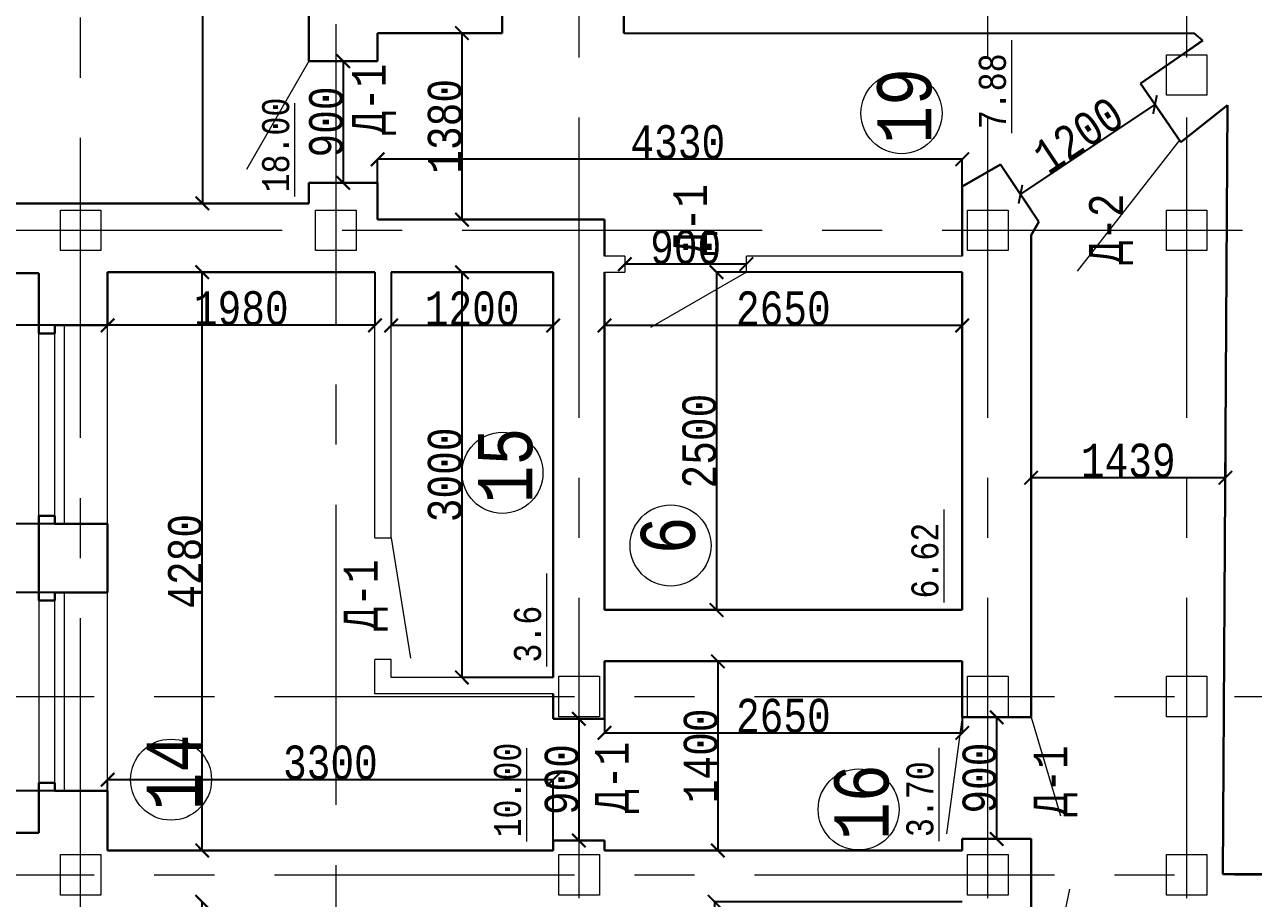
# Model space of a CAD drawing. Header units: millimetres. Extents: x -689206 to 4969298, y -1019800 to 703299.
# Drawn here: x -177358 to -168257, y -456011 to -449542 of the extents above; entities that cross this region are included whole.
import ezdxf

# ---------------------------------------------------------------- set-up
doc = ezdxf.new("R2010")
doc.units = ezdxf.units.MM
doc.linetypes.add('JIS_02_4.0', pattern=[5.5, 4, -1.5])
doc.linetypes.add('осеваяX2', pattern=[101.6, 63.5, -12.7, 12.7, -12.7])
for name, color, linetype, lineweight in [('несущие', 7, 'Continuous', 30), ('ОКНА', 250, 'Continuous', 20), ('ПЕРЕГОРОДКИ', 252, 'Continuous', 9), ('РАЗМЕРЫ', 7, 'Continuous', 9), ('сваи', 7, 'JIS_02_4.0', 30), ('стены', 7, 'Continuous', 20)]:
    doc.layers.add(name, color=color, linetype=linetype, lineweight=lineweight)
doc.layers.add('четотам', color=7, linetype='Continuous')
doc.styles.add('Аннотативный', font='isocteur.ttf', dxfattribs={"width": 0.7, "height": 250})
doc.dimstyles.new('Аннотативный', dxfattribs={"dimscale": 0, "dimtxt": 250, "dimasz": 100, "dimexe": 1.25, "dimexo": 0.625, "dimtad": 1, "dimdec": 0, "dimtxsty": 'Аннотативный', "dimblk": 'ARCHTICK', "dimcen": 2.5, "dimadec": 0, "dimazin": 0, "dimtfac": 1, "dimtdec": 0, "dimtmove": 0, "dimatfit": 3, "dimfxl": 1, "dimarcsym": 0})

# ---------------------------------------------------------------- blocks, each defined once
blk = doc.blocks.new('_ArchTick')
at = {"color": 0, "linetype": 'ByBlock', "const_width": 0.15}
blk.add_lwpolyline([(-0.5, -0.5), (0.5, 0.5)], dxfattribs=at)
blk = doc.blocks.new('*D3013')
at = {"layer": 'Defpoints', "color": 0, "lineweight": 30, "transparency": 16777216}
for p in [(-176042.7, -456035.5), (-176042.7, -456035.5), (-176042.7, -459435.5)]:
    blk.add_point(p, dxfattribs=at)
at = {"layer": 'стены', "color": 0, "lineweight": -2, "transparency": 16777216}
for p, q in [((-176043.3, -456035.5), (-176043.9, -456035.5)), ((-176042.7, -459435.5), (-176042.7, -456035.5)), ((-176043.3, -459435.5), (-176043.9, -459435.5))]:
    blk.add_line(p, q, dxfattribs=at)
at = {"layer": 'стены', "color": 0, "lineweight": -2, "transparency": 16777216, "xscale": 100, "yscale": 100, "zscale": 100}
for p, rotation in [((-176042.7, -456035.5), 90), ((-176042.7, -459435.5), 270)]:
    blk.add_blockref('_ArchTick', p, dxfattribs=dict(at, rotation=rotation))
at = {"layer": 'стены', "color": 0, "lineweight": 5, "transparency": 16777216, "insert": (-176168.3, -457735.5), "char_height": 250, "attachment_point": 5, "rotation": 90, "style": 'Аннотативный'}
blk.add_mtext('3400', dxfattribs=at)
blk = doc.blocks.new('*D3019')
at = {"layer": 'Defpoints', "color": 0, "lineweight": 30, "transparency": 16777216}
for p in [(-176743.4, -451768.5), (-178053.4, -453238.5), (-176743.4, -453238.5)]:
    blk.add_point(p, dxfattribs=at)
at = {"layer": 'стены', "color": 0, "lineweight": -2, "transparency": 16777216}
for p, q in [((-176744.1, -451768.5), (-178054.7, -451768.5)), ((-178053.4, -451768.5), (-178053.4, -453238.5)), ((-176744.1, -453238.5), (-178054.7, -453238.5))]:
    blk.add_line(p, q, dxfattribs=at)
at = {"layer": 'стены', "color": 0, "lineweight": -2, "transparency": 16777216, "xscale": 100, "yscale": 100, "zscale": 100}
for p, rotation in [((-178053.4, -451768.5), 90), ((-178053.4, -453238.5), 270)]:
    blk.add_blockref('_ArchTick', p, dxfattribs=dict(at, rotation=rotation))
at = {"layer": 'стены', "color": 0, "lineweight": 5, "transparency": 16777216, "insert": (-178179.1, -452503.5), "char_height": 250, "attachment_point": 5, "rotation": 90, "style": 'Аннотативный'}
blk.add_mtext('1470', dxfattribs=at)
blk = doc.blocks.new('*D3020')
at = {"layer": 'Defpoints', "color": 0, "lineweight": 30, "transparency": 16777216}
for p in [(-176743.4, -453745.2), (-178053.4, -455215.2), (-176743.4, -455215.2)]:
    blk.add_point(p, dxfattribs=at)
at = {"layer": 'стены', "color": 0, "lineweight": -2, "transparency": 16777216}
for p, q in [((-176744.1, -453745.2), (-178054.7, -453745.2)), ((-178053.4, -453745.2), (-178053.4, -455215.2)), ((-176744.1, -455215.2), (-178054.7, -455215.2))]:
    blk.add_line(p, q, dxfattribs=at)
at = {"layer": 'стены', "color": 0, "lineweight": -2, "transparency": 16777216, "xscale": 100, "yscale": 100, "zscale": 100}
for p, rotation in [((-178053.4, -453745.2), 90), ((-178053.4, -455215.2), 270)]:
    blk.add_blockref('_ArchTick', p, dxfattribs=dict(at, rotation=rotation))
at = {"layer": 'стены', "color": 0, "lineweight": 5, "transparency": 16777216, "insert": (-178179.1, -454480.2), "char_height": 250, "attachment_point": 5, "rotation": 90, "style": 'Аннотативный'}
blk.add_mtext('1470', dxfattribs=at)
blk = doc.blocks.new('*D3003')
at = {"layer": 'Defpoints', "color": 0, "lineweight": 30, "transparency": 16777216}
for p in [(-176743.4, -451375.5), (-176042.7, -451375.5), (-176743.4, -455655.5)]:
    blk.add_point(p, dxfattribs=at)
at = {"layer": 'РАЗМЕРЫ', "color": 0, "lineweight": -2, "transparency": 16777216}
for p, q in [((-176742.8, -451375.5), (-176041.4, -451375.5)), ((-176042.7, -455655.5), (-176042.7, -451375.5)), ((-176742.8, -455655.5), (-176041.4, -455655.5))]:
    blk.add_line(p, q, dxfattribs=at)
at = {"layer": 'РАЗМЕРЫ', "color": 0, "lineweight": -2, "transparency": 16777216, "xscale": 100, "yscale": 100, "zscale": 100}
for p, rotation in [((-176042.7, -451375.5), 90), ((-176042.7, -455655.5), 270)]:
    blk.add_blockref('_ArchTick', p, dxfattribs=dict(at, rotation=rotation))
at = {"layer": 'РАЗМЕРЫ', "color": 0, "lineweight": 5, "transparency": 16777216, "insert": (-176168.3, -453515.5), "char_height": 250, "attachment_point": 5, "rotation": 90, "style": 'Аннотативный'}
blk.add_mtext('4280', dxfattribs=at)
blk = doc.blocks.new('*D3079')
at = {"layer": 'Defpoints', "color": 0, "lineweight": 30, "transparency": 16777216}
for p in [(-173063.4, -451769.8), (-173063.4, -453875.5), (-170414, -453875.5)]:
    blk.add_point(p, dxfattribs=at)
at = {"layer": 'ОКНА', "color": 0, "lineweight": -2, "transparency": 16777216}
for p, q in [((-173063.4, -453874.9), (-173063.4, -451768.5)), ((-170414, -451769.8), (-173063.4, -451769.8)), ((-170414, -453874.9), (-170414, -451768.5))]:
    blk.add_line(p, q, dxfattribs=at)
at = {"layer": 'ОКНА', "color": 0, "lineweight": -2, "transparency": 16777216, "xscale": 100, "yscale": 100, "zscale": 100, "rotation": 180}
blk.add_blockref('_ArchTick', (-173063.4, -451769.8), dxfattribs=at)
at = {"layer": 'ОКНА', "color": 0, "lineweight": -2, "transparency": 16777216, "xscale": 100, "yscale": 100, "zscale": 100}
blk.add_blockref('_ArchTick', (-170414, -451769.8), dxfattribs=at)
at = {"layer": 'ОКНА', "color": 0, "lineweight": 5, "transparency": 16777216, "insert": (-171738.7, -451644.1), "char_height": 250, "attachment_point": 5, "style": 'Аннотативный'}
blk.add_mtext('2650', dxfattribs=at)
blk = doc.blocks.new('*D3080')
at = {"layer": 'Defpoints', "color": 0, "lineweight": 30, "transparency": 16777216}
for p in [(-170414, -451375.5), (-172233.7, -453875.5), (-170414, -453875.5)]:
    blk.add_point(p, dxfattribs=at)
at = {"layer": 'ОКНА', "color": 0, "lineweight": -2, "transparency": 16777216}
for p, q in [((-170414.6, -451375.5), (-172235, -451375.5)), ((-172233.7, -451375.5), (-172233.7, -453875.5)), ((-170414.6, -453875.5), (-172235, -453875.5))]:
    blk.add_line(p, q, dxfattribs=at)
at = {"layer": 'ОКНА', "color": 0, "lineweight": -2, "transparency": 16777216, "xscale": 100, "yscale": 100, "zscale": 100}
for p, rotation in [((-172233.7, -451375.5), 90), ((-172233.7, -453875.5), 270)]:
    blk.add_blockref('_ArchTick', p, dxfattribs=dict(at, rotation=rotation))
at = {"layer": 'ОКНА', "color": 0, "lineweight": 5, "transparency": 16777216, "insert": (-172359.4, -452625.5), "char_height": 250, "attachment_point": 5, "rotation": 90, "style": 'Аннотативный'}
blk.add_mtext('2500', dxfattribs=at)
blk = doc.blocks.new('*D3063')
at = {"layer": 'Defpoints', "color": 0, "lineweight": 30, "transparency": 16777216}
for p in [(-170414, -456035.5), (-172248.2, -457440.5), (-170414, -457440.5)]:
    blk.add_point(p, dxfattribs=at)
at = {"layer": 'ПЕРЕГОРОДКИ', "color": 0, "lineweight": -2, "transparency": 16777216}
for p, q in [((-170414.6, -456035.5), (-172249.5, -456035.5)), ((-172248.2, -456035.5), (-172248.2, -457440.5)), ((-170414.6, -457440.5), (-172249.5, -457440.5))]:
    blk.add_line(p, q, dxfattribs=at)
at = {"layer": 'ПЕРЕГОРОДКИ', "color": 0, "lineweight": -2, "transparency": 16777216, "xscale": 100, "yscale": 100, "zscale": 100}
for p, rotation in [((-172248.2, -456035.5), 90), ((-172248.2, -457440.5), 270)]:
    blk.add_blockref('_ArchTick', p, dxfattribs=dict(at, rotation=rotation))
at = {"layer": 'ПЕРЕГОРОДКИ', "color": 0, "lineweight": 5, "transparency": 16777216, "insert": (-172373.9, -456683.2), "char_height": 250, "attachment_point": 5, "rotation": 90, "style": 'Аннотативный'}
blk.add_mtext('1400', dxfattribs=at)
blk = doc.blocks.new('*D3064')
at = {"layer": 'Defpoints', "color": 0, "lineweight": 30, "transparency": 16777216}
for p in [(-173063.4, -454255.5), (-170414, -454255.5), (-170414, -454785.6)]:
    blk.add_point(p, dxfattribs=at)
at = {"layer": 'ПЕРЕГОРОДКИ', "color": 0, "lineweight": -2, "transparency": 16777216}
for p, q in [((-173063.4, -454256.1), (-173063.4, -454786.8)), ((-170414, -454256.1), (-170414, -454786.8)), ((-173063.4, -454785.6), (-170414, -454785.6))]:
    blk.add_line(p, q, dxfattribs=at)
at = {"layer": 'ПЕРЕГОРОДКИ', "color": 0, "lineweight": -2, "transparency": 16777216, "xscale": 100, "yscale": 100, "zscale": 100, "rotation": 180}
blk.add_blockref('_ArchTick', (-173063.4, -454785.6), dxfattribs=at)
at = {"layer": 'ПЕРЕГОРОДКИ', "color": 0, "lineweight": -2, "transparency": 16777216, "xscale": 100, "yscale": 100, "zscale": 100}
blk.add_blockref('_ArchTick', (-170414, -454785.6), dxfattribs=at)
at = {"layer": 'ПЕРЕГОРОДКИ', "color": 0, "lineweight": 5, "transparency": 16777216, "insert": (-171738.7, -454660), "char_height": 250, "attachment_point": 5, "style": 'Аннотативный'}
blk.add_mtext('2650', dxfattribs=at)
blk = doc.blocks.new('*D3065')
at = {"layer": 'Defpoints', "color": 0, "lineweight": 30, "transparency": 16777216}
for p in [(-170414, -454255.5), (-172223.7, -455655.5), (-170414, -455655.5)]:
    blk.add_point(p, dxfattribs=at)
at = {"layer": 'ПЕРЕГОРОДКИ', "color": 0, "lineweight": -2, "transparency": 16777216}
for p, q in [((-170414.6, -454255.5), (-172225, -454255.5)), ((-172223.7, -454255.5), (-172223.7, -455655.5)), ((-170414.6, -455655.5), (-172225, -455655.5))]:
    blk.add_line(p, q, dxfattribs=at)
at = {"layer": 'ПЕРЕГОРОДКИ', "color": 0, "lineweight": -2, "transparency": 16777216, "xscale": 100, "yscale": 100, "zscale": 100}
for p, rotation in [((-172223.7, -454255.5), 90), ((-172223.7, -455655.5), 270)]:
    blk.add_blockref('_ArchTick', p, dxfattribs=dict(at, rotation=rotation))
at = {"layer": 'ПЕРЕГОРОДКИ', "color": 0, "lineweight": 5, "transparency": 16777216, "insert": (-172349.4, -454955.5), "char_height": 250, "attachment_point": 5, "rotation": 90, "style": 'Аннотативный'}
blk.add_mtext('1400', dxfattribs=at)
blk = doc.blocks.new('*D3110')
at = {"layer": 'Defpoints', "color": 0, "linetype": 'ByBlock', "lineweight": 30, "transparency": 16777216}
for p in [(-170159, -454670.1), (-170159, -455570.1), (-170159, -455570.1)]:
    blk.add_point(p, dxfattribs=at)
at = {"layer": 'РАЗМЕРЫ', "color": 0, "linetype": 'ByBlock', "lineweight": -2, "transparency": 16777216}
for p, q in [((-170159.6, -454670.1), (-170160.2, -454670.1)), ((-170159, -454670.1), (-170159, -455570.1)), ((-170159.6, -455570.1), (-170160.2, -455570.1))]:
    blk.add_line(p, q, dxfattribs=at)
at = {"layer": 'РАЗМЕРЫ', "color": 0, "linetype": 'ByBlock', "lineweight": -2, "transparency": 16777216, "xscale": 100, "yscale": 100, "zscale": 100}
for p, rotation in [((-170159, -454670.1), 90), ((-170159, -455570.1), 270)]:
    blk.add_blockref('_ArchTick', p, dxfattribs=dict(at, rotation=rotation))
at = {"layer": 'РАЗМЕРЫ', "color": 0, "linetype": 'ByBlock', "lineweight": 5, "transparency": 16777216, "insert": (-170284.6, -455120.1), "char_height": 250, "attachment_point": 5, "rotation": 90, "style": 'Аннотативный'}
blk.add_mtext('900', dxfattribs=at)
blk = doc.blocks.new('*D3112')
at = {"layer": 'Defpoints', "color": 0, "linetype": 'ByBlock', "lineweight": 30, "transparency": 16777216}
for p in [(-173251.4, -454681.5), (-173253.4, -455581.5), (-173251.4, -455581.5)]:
    blk.add_point(p, dxfattribs=at)
at = {"layer": 'РАЗМЕРЫ', "color": 0, "linetype": 'ByBlock', "lineweight": -2, "transparency": 16777216}
for p, q in [((-173252, -454681.5), (-173254.7, -454681.5)), ((-173253.4, -454681.5), (-173253.4, -455581.5)), ((-173252, -455581.5), (-173254.7, -455581.5))]:
    blk.add_line(p, q, dxfattribs=at)
at = {"layer": 'РАЗМЕРЫ', "color": 0, "linetype": 'ByBlock', "lineweight": -2, "transparency": 16777216, "xscale": 100, "yscale": 100, "zscale": 100}
for p, rotation in [((-173253.4, -454681.5), 90), ((-173253.4, -455581.5), 270)]:
    blk.add_blockref('_ArchTick', p, dxfattribs=dict(at, rotation=rotation))
at = {"layer": 'РАЗМЕРЫ', "color": 0, "linetype": 'ByBlock', "lineweight": 5, "transparency": 16777216, "insert": (-173379.1, -455131.5), "char_height": 250, "attachment_point": 5, "rotation": 90, "style": 'Аннотативный'}
blk.add_mtext('900', dxfattribs=at)
blk = doc.blocks.new('*D3113')
at = {"layer": 'Defpoints', "color": 0, "linetype": 'ByBlock', "lineweight": 30, "transparency": 16777216}
for p in [(-172912.4, -451315.5), (-172912.4, -451315.5), (-172012.4, -451315.5)]:
    blk.add_point(p, dxfattribs=at)
at = {"layer": 'РАЗМЕРЫ', "color": 0, "linetype": 'ByBlock', "lineweight": -2, "transparency": 16777216}
for p, q in [((-172912.4, -451314.9), (-172912.4, -451314.3)), ((-172012.4, -451314.9), (-172012.4, -451314.3)), ((-172012.4, -451315.5), (-172912.4, -451315.5))]:
    blk.add_line(p, q, dxfattribs=at)
at = {"layer": 'РАЗМЕРЫ', "color": 0, "linetype": 'ByBlock', "lineweight": -2, "transparency": 16777216, "xscale": 100, "yscale": 100, "zscale": 100, "rotation": 180}
blk.add_blockref('_ArchTick', (-172912.4, -451315.5), dxfattribs=at)
at = {"layer": 'РАЗМЕРЫ', "color": 0, "linetype": 'ByBlock', "lineweight": -2, "transparency": 16777216, "xscale": 100, "yscale": 100, "zscale": 100}
blk.add_blockref('_ArchTick', (-172012.4, -451315.5), dxfattribs=at)
at = {"layer": 'РАЗМЕРЫ', "color": 0, "linetype": 'ByBlock', "lineweight": 5, "transparency": 16777216, "insert": (-172462.4, -451189.9), "char_height": 250, "attachment_point": 5, "style": 'Аннотативный'}
blk.add_mtext('900', dxfattribs=at)
blk = doc.blocks.new('*D3114')
at = {"layer": 'Defpoints', "color": 0, "linetype": 'ByBlock', "lineweight": 30, "transparency": 16777216}
for p in [(-174998.4, -449813.5), (-174998.4, -450713.5), (-174998.4, -450713.5)]:
    blk.add_point(p, dxfattribs=at)
at = {"layer": 'РАЗМЕРЫ', "color": 0, "linetype": 'ByBlock', "lineweight": -2, "transparency": 16777216}
for p, q in [((-174999.1, -449813.5), (-174999.7, -449813.5)), ((-174998.4, -449813.5), (-174998.4, -450713.5)), ((-174999.1, -450713.5), (-174999.7, -450713.5))]:
    blk.add_line(p, q, dxfattribs=at)
at = {"layer": 'РАЗМЕРЫ', "color": 0, "linetype": 'ByBlock', "lineweight": -2, "transparency": 16777216, "xscale": 100, "yscale": 100, "zscale": 100}
for p, rotation in [((-174998.4, -449813.5), 90), ((-174998.4, -450713.5), 270)]:
    blk.add_blockref('_ArchTick', p, dxfattribs=dict(at, rotation=rotation))
at = {"layer": 'РАЗМЕРЫ', "color": 0, "linetype": 'ByBlock', "lineweight": 5, "transparency": 16777216, "insert": (-175124.1, -450263.5), "char_height": 250, "attachment_point": 5, "rotation": 90, "style": 'Аннотативный'}
blk.add_mtext('900', dxfattribs=at)
blk = doc.blocks.new('*D3115')
at = {"layer": 'Defpoints', "color": 0, "linetype": 'ByBlock', "lineweight": 30, "transparency": 16777216}
for p in [(-174119, -449605.5), (-174119, -450985.5), (-174119, -450985.5)]:
    blk.add_point(p, dxfattribs=at)
at = {"layer": 'РАЗМЕРЫ', "color": 0, "linetype": 'ByBlock', "lineweight": -2, "transparency": 16777216}
for p, q in [((-174119.7, -449605.5), (-174120.3, -449605.5)), ((-174119, -449605.5), (-174119, -450985.5)), ((-174119.7, -450985.5), (-174120.3, -450985.5))]:
    blk.add_line(p, q, dxfattribs=at)
at = {"layer": 'РАЗМЕРЫ', "color": 0, "linetype": 'ByBlock', "lineweight": -2, "transparency": 16777216, "xscale": 100, "yscale": 100, "zscale": 100}
for p, rotation in [((-174119, -449605.5), 90), ((-174119, -450985.5), 270)]:
    blk.add_blockref('_ArchTick', p, dxfattribs=dict(at, rotation=rotation))
at = {"layer": 'РАЗМЕРЫ', "color": 0, "linetype": 'ByBlock', "lineweight": 5, "transparency": 16777216, "insert": (-174244.7, -450295.5), "char_height": 250, "attachment_point": 5, "rotation": 90, "style": 'Аннотативный'}
blk.add_mtext('1380', dxfattribs=at)
blk = doc.blocks.new('*D3116')
at = {"layer": 'Defpoints', "color": 0, "linetype": 'ByBlock', "lineweight": 30, "transparency": 16777216}
for p in [(-174743.4, -450539.5), (-174743.4, -450890.1), (-170414, -450890.1)]:
    blk.add_point(p, dxfattribs=at)
at = {"layer": 'РАЗМЕРЫ', "color": 0, "linetype": 'ByBlock', "lineweight": -2, "transparency": 16777216}
for p, q in [((-174743.4, -450889.5), (-174743.4, -450538.3)), ((-170414, -450539.5), (-174743.4, -450539.5)), ((-170414, -450889.5), (-170414, -450538.3))]:
    blk.add_line(p, q, dxfattribs=at)
at = {"layer": 'РАЗМЕРЫ', "color": 0, "linetype": 'ByBlock', "lineweight": -2, "transparency": 16777216, "xscale": 100, "yscale": 100, "zscale": 100, "rotation": 180}
blk.add_blockref('_ArchTick', (-174743.4, -450539.5), dxfattribs=at)
at = {"layer": 'РАЗМЕРЫ', "color": 0, "linetype": 'ByBlock', "lineweight": -2, "transparency": 16777216, "xscale": 100, "yscale": 100, "zscale": 100}
blk.add_blockref('_ArchTick', (-170414, -450539.5), dxfattribs=at)
at = {"layer": 'РАЗМЕРЫ', "color": 0, "linetype": 'ByBlock', "lineweight": 5, "transparency": 16777216, "insert": (-172520.3, -450413.9), "char_height": 250, "attachment_point": 5, "style": 'Аннотативный'}
blk.add_mtext('4330', dxfattribs=at)
blk = doc.blocks.new('*D3119')
at = {"layer": 'Defpoints', "color": 0, "linetype": 'ByBlock', "lineweight": 30, "transparency": 16777216}
for p in [(-168986.3, -450134.5), (-169982.3, -450798), (-169982.3, -450798)]:
    blk.add_point(p, dxfattribs=at)
at = {"layer": 'РАЗМЕРЫ', "color": 0, "linetype": 'ByBlock', "lineweight": -2, "transparency": 16777216}
for p, q in [((-168986.3, -450134.5), (-169982.3, -450798)), ((-168985.9, -450135.1), (-168985.6, -450135.6)), ((-169981.9, -450798.5), (-169981.6, -450799))]:
    blk.add_line(p, q, dxfattribs=at)
at = {"layer": 'РАЗМЕРЫ', "color": 0, "linetype": 'ByBlock', "lineweight": -2, "transparency": 16777216, "xscale": 100, "yscale": 100, "zscale": 100}
for p, rotation in [((-168986.3, -450134.5), 33.66784922840673), ((-169982.3, -450798), 213.6678492284067)]:
    blk.add_blockref('_ArchTick', p, dxfattribs=dict(at, rotation=rotation))
at = {"layer": 'РАЗМЕРЫ', "color": 0, "linetype": 'ByBlock', "lineweight": 9, "transparency": 16777216, "insert": (-169553.9, -450361.7), "char_height": 250, "attachment_point": 5, "rotation": 33.66785, "style": 'Аннотативный'}
blk.add_mtext('1200', dxfattribs=at)
blk = doc.blocks.new('*D3132')
at = {"layer": 'Defpoints', "color": 0, "linetype": 'ByBlock', "lineweight": 30, "transparency": 16777216}
for p in [(-175253.4, -446365.5), (-176041.4, -450865.5), (-175253.4, -450865.5)]:
    blk.add_point(p, dxfattribs=at)
at = {"layer": 'РАЗМЕРЫ', "color": 0, "linetype": 'ByBlock', "lineweight": -2, "transparency": 16777216}
for p, q in [((-175254.1, -446365.5), (-176042.7, -446365.5)), ((-176041.4, -446365.5), (-176041.4, -450865.5)), ((-175254.1, -450865.5), (-176042.7, -450865.5))]:
    blk.add_line(p, q, dxfattribs=at)
at = {"layer": 'РАЗМЕРЫ', "color": 0, "linetype": 'ByBlock', "lineweight": -2, "transparency": 16777216, "xscale": 100, "yscale": 100, "zscale": 100}
for p, rotation in [((-176041.4, -446365.5), 90), ((-176041.4, -450865.5), 270)]:
    blk.add_blockref('_ArchTick', p, dxfattribs=dict(at, rotation=rotation))
at = {"layer": 'РАЗМЕРЫ', "color": 0, "linetype": 'ByBlock', "lineweight": 5, "transparency": 16777216, "insert": (-176167.1, -448615.5), "char_height": 250, "attachment_point": 5, "rotation": 90, "style": 'Аннотативный'}
blk.add_mtext('4500', dxfattribs=at)
blk = doc.blocks.new('*D3166')
at = {"layer": 'Defpoints', "color": 0, "linetype": 'ByBlock', "lineweight": 30, "transparency": 16777216}
for p in [(-173443.4, -455131.5), (-176743.4, -455655.5), (-173443.4, -455655.5)]:
    blk.add_point(p, dxfattribs=at)
at = {"layer": 'РАЗМЕРЫ', "color": 0, "linetype": 'ByBlock', "lineweight": -2, "transparency": 16777216}
for p, q in [((-176743.4, -455654.9), (-176743.4, -455130.3)), ((-176743.4, -455131.5), (-173443.4, -455131.5)), ((-173443.4, -455654.9), (-173443.4, -455130.3))]:
    blk.add_line(p, q, dxfattribs=at)
at = {"layer": 'РАЗМЕРЫ', "color": 0, "linetype": 'ByBlock', "lineweight": -2, "transparency": 16777216, "xscale": 100, "yscale": 100, "zscale": 100, "rotation": 180}
blk.add_blockref('_ArchTick', (-176743.4, -455131.5), dxfattribs=at)
at = {"layer": 'РАЗМЕРЫ', "color": 0, "linetype": 'ByBlock', "lineweight": -2, "transparency": 16777216, "xscale": 100, "yscale": 100, "zscale": 100}
blk.add_blockref('_ArchTick', (-173443.4, -455131.5), dxfattribs=at)
at = {"layer": 'РАЗМЕРЫ', "color": 0, "linetype": 'ByBlock', "lineweight": 5, "transparency": 16777216, "insert": (-175093.4, -455005.9), "char_height": 250, "attachment_point": 5, "style": 'Аннотативный'}
blk.add_mtext('3300', dxfattribs=at)
blk = doc.blocks.new('*D3133')
at = {"layer": 'Defpoints', "color": 0, "linetype": 'ByBlock', "lineweight": 30, "transparency": 16777216}
for p in [(-176743.4, -451375.5), (-174763.4, -451375.5), (-176743.4, -451768.5)]:
    blk.add_point(p, dxfattribs=at)
at = {"layer": 'РАЗМЕРЫ', "color": 0, "linetype": 'ByBlock', "lineweight": -2, "transparency": 16777216}
for p, q in [((-176743.4, -451376.1), (-176743.4, -451769.8)), ((-174763.4, -451376.1), (-174763.4, -451769.8)), ((-174763.4, -451768.5), (-176743.4, -451768.5))]:
    blk.add_line(p, q, dxfattribs=at)
at = {"layer": 'РАЗМЕРЫ', "color": 0, "linetype": 'ByBlock', "lineweight": -2, "transparency": 16777216, "xscale": 100, "yscale": 100, "zscale": 100, "rotation": 180}
blk.add_blockref('_ArchTick', (-176743.4, -451768.5), dxfattribs=at)
at = {"layer": 'РАЗМЕРЫ', "color": 0, "linetype": 'ByBlock', "lineweight": -2, "transparency": 16777216, "xscale": 100, "yscale": 100, "zscale": 100}
blk.add_blockref('_ArchTick', (-174763.4, -451768.5), dxfattribs=at)
at = {"layer": 'РАЗМЕРЫ', "color": 0, "linetype": 'ByBlock', "lineweight": 5, "transparency": 16777216, "insert": (-175753.4, -451642.9), "char_height": 250, "attachment_point": 5, "style": 'Аннотативный'}
blk.add_mtext('1980', dxfattribs=at)
blk = doc.blocks.new('*D3134')
at = {"layer": 'Defpoints', "color": 0, "linetype": 'ByBlock', "lineweight": 30, "transparency": 16777216}
for p in [(-174643.4, -451375.5), (-173443.4, -451375.5), (-174643.4, -451769.8)]:
    blk.add_point(p, dxfattribs=at)
at = {"layer": 'РАЗМЕРЫ', "color": 0, "linetype": 'ByBlock', "lineweight": -2, "transparency": 16777216}
for p, q in [((-174643.4, -451376.1), (-174643.4, -451771)), ((-173443.4, -451376.1), (-173443.4, -451771)), ((-173443.4, -451769.8), (-174643.4, -451769.8))]:
    blk.add_line(p, q, dxfattribs=at)
at = {"layer": 'РАЗМЕРЫ', "color": 0, "linetype": 'ByBlock', "lineweight": -2, "transparency": 16777216, "xscale": 100, "yscale": 100, "zscale": 100, "rotation": 180}
blk.add_blockref('_ArchTick', (-174643.4, -451769.8), dxfattribs=at)
at = {"layer": 'РАЗМЕРЫ', "color": 0, "linetype": 'ByBlock', "lineweight": -2, "transparency": 16777216, "xscale": 100, "yscale": 100, "zscale": 100}
blk.add_blockref('_ArchTick', (-173443.4, -451769.8), dxfattribs=at)
at = {"layer": 'РАЗМЕРЫ', "color": 0, "linetype": 'ByBlock', "lineweight": 5, "transparency": 16777216, "insert": (-174043.4, -451644.1), "char_height": 250, "attachment_point": 5, "style": 'Аннотативный'}
blk.add_mtext('1200', dxfattribs=at)
blk = doc.blocks.new('*D3135')
at = {"layer": 'Defpoints', "color": 0, "linetype": 'ByBlock', "lineweight": 30, "transparency": 16777216}
for p in [(-173443.4, -451375.5), (-174119, -454375.5), (-173443.4, -454375.5)]:
    blk.add_point(p, dxfattribs=at)
at = {"layer": 'РАЗМЕРЫ', "color": 0, "linetype": 'ByBlock', "lineweight": -2, "transparency": 16777216}
for p, q in [((-173444.1, -451375.5), (-174120.3, -451375.5)), ((-174119, -451375.5), (-174119, -454375.5)), ((-173444.1, -454375.5), (-174120.3, -454375.5))]:
    blk.add_line(p, q, dxfattribs=at)
at = {"layer": 'РАЗМЕРЫ', "color": 0, "linetype": 'ByBlock', "lineweight": -2, "transparency": 16777216, "xscale": 100, "yscale": 100, "zscale": 100}
for p, rotation in [((-174119, -451375.5), 90), ((-174119, -454375.5), 270)]:
    blk.add_blockref('_ArchTick', p, dxfattribs=dict(at, rotation=rotation))
at = {"layer": 'РАЗМЕРЫ', "color": 0, "linetype": 'ByBlock', "lineweight": 5, "transparency": 16777216, "insert": (-174244.7, -452875.5), "char_height": 250, "attachment_point": 5, "rotation": 90, "style": 'Аннотативный'}
blk.add_mtext('3000', dxfattribs=at)
blk = doc.blocks.new('*D3205')
at = {"layer": 'Defpoints', "color": 0, "linetype": 'ByBlock', "lineweight": 30, "ltscale": 35, "transparency": 16777216}
for p in [(-169904, -452719.9), (-168465, -452719.9), (-169904, -452896.9)]:
    blk.add_point(p, dxfattribs=at)
at = {"layer": 'РАЗМЕРЫ', "color": 0, "linetype": 'ByBlock', "lineweight": -2, "ltscale": 35, "transparency": 16777216}
for p, q in [((-169904, -452720.6), (-169904, -452898.1)), ((-168465, -452720.6), (-168465, -452898.1)), ((-168465, -452896.9), (-169904, -452896.9))]:
    blk.add_line(p, q, dxfattribs=at)
at = {"layer": 'РАЗМЕРЫ', "color": 0, "linetype": 'ByBlock', "lineweight": -2, "ltscale": 35, "transparency": 16777216, "xscale": 100, "yscale": 100, "zscale": 100, "rotation": 180}
blk.add_blockref('_ArchTick', (-169904, -452896.9), dxfattribs=at)
at = {"layer": 'РАЗМЕРЫ', "color": 0, "linetype": 'ByBlock', "lineweight": -2, "ltscale": 35, "transparency": 16777216, "xscale": 100, "yscale": 100, "zscale": 100}
blk.add_blockref('_ArchTick', (-168465, -452896.9), dxfattribs=at)
at = {"layer": 'РАЗМЕРЫ', "color": 0, "linetype": 'ByBlock', "lineweight": 5, "ltscale": 35, "transparency": 16777216, "insert": (-169184.5, -452771.3), "char_height": 250, "attachment_point": 5, "style": 'Аннотативный'}
blk.add_mtext('1439', dxfattribs=at)

msp = doc.modelspace()

# ---------------------------------------------------------------- linework, layer by layer
at = {"layer": 'несущие', "color": 0}
for p, q in [((-169093.3, -449979.4), (-169093.7, -449978.9)), ((-168879.2, -450289.7), (-169093.3, -449979.4)), ((-169904, -450915.5), (-170129.5, -450576.9)), ((-170414, -451155.5), (-170414, -450741.2)), ((-169904, -454670.1), (-169904, -451100.5)), ((-170414, -451255.5), (-170414, -451155.5)), ((-170414, -451456.1), (-170414, -451375.5)), ((-170414, -453875.5), (-170414, -451456.1)), ((-171063.4, -453875.5), (-170414, -453875.5)), ((-171063.4, -454255.5), (-170414, -454255.5)), ((-170414, -454670.1), (-170414, -454255.5)), ((-170414, -454670.1), (-169904, -454670.1)), ((-170414, -455655.5), (-170414, -455570.1)), ((-170414, -455570.1), (-169904, -455570.1)), ((-169904, -456105.7), (-169904, -455570.1))]:
    msp.add_line(p, q, dxfattribs=at)
at = {"layer": 'ОКНА', "color": 0}
msp.add_line((-173443.4, -455581.5), (-173063.4, -455581.5), dxfattribs=at)
at = {"layer": 'ПЕРЕГОРОДКИ', "color": 18, "linetype": 'ByBlock', "lineweight": 9, "true_color": 0x000000}
msp.add_line((-168805, -450397.2), (-169563.7, -451366.8), dxfattribs=at)
at = {"layer": 'РАЗМЕРЫ', "linetype": 'осеваяX2', "lineweight": 5, "ltscale": 35}
for p, q in [((-175053.4, -424648.3), (-175053.4, -491718.3)), ((-132779.1, -451065.5), (-182620.4, -451065.5)), ((-182620.4, -455835.5), (-132779.1, -455835.5))]:
    msp.add_line(p, q, dxfattribs=at)
at = {"layer": 'РАЗМЕРЫ'}
for p, q in [((-170047.8, -450346), (-170047.8, -449656.7)), ((-175356, -450813.9), (-175356, -450124.6)), ((-170547.4, -453820.2), (-170547.4, -453131)), ((-173490.5, -454294.1), (-173490.5, -453604.8)), ((-173639.1, -455588.5), (-173639.1, -454899.2)), ((-170584.9, -455585.6), (-170584.9, -454896.4))]:
    msp.add_line(p, q, dxfattribs=at)
at = {"layer": 'РАЗМЕРЫ', "linetype": 'ByBlock', "lineweight": 30, "ltscale": 35}
for p, q in [((-169093.3, -449979.4), (-168793.8, -450411.7)), ((-168448.5, -450140), (-168794.6, -450412.3)), ((-170129.5, -450576.9), (-170414, -450741.2)), ((-170129.5, -450576.9), (-169846.8, -451001.4)), ((-169846.8, -451001.4), (-169904, -451100.5))]:
    msp.add_line(p, q, dxfattribs=at)
at = {"layer": 'РАЗМЕРЫ', "linetype": 'ByBlock', "lineweight": 30}
for p, q in [((-168485, -455831), (-168448.5, -450140)), ((-168105, -455831), (-168485, -455831))]:
    msp.add_line(p, q, dxfattribs=at)
at = {"layer": 'РАЗМЕРЫ', "linetype": 'ByBlock', "lineweight": 5, "ltscale": 35}
msp.add_line((-168448.5, -450299.8), (-168448.5, -450140), dxfattribs=at)
at = {"layer": 'РАЗМЕРЫ', "linetype": 'ByBlock', "lineweight": 20}
for p, q in [((-174763.4, -451375.5), (-174943.4, -451375.5)), ((-173443.4, -451375.5), (-174643.4, -451375.5)), ((-173443.4, -451375.5), (-173443.4, -453875.5)), ((-173443.4, -451375.5), (-173443.4, -454375.5)), ((-170414, -454670.1), (-170530.9, -455531.3))]:
    msp.add_line(p, q, dxfattribs=at)
at = {"layer": 'РАЗМЕРЫ', "linetype": 'ByBlock', "lineweight": 13}
for p, q in [((-174763.4, -453340.9), (-174763.4, -451375.5)), ((-174643.4, -453340.9), (-174643.4, -451375.5)), ((-174763.4, -453340.9), (-174643.4, -453340.9)), ((-174763.4, -454495.5), (-174763.4, -454240.9)), ((-174643.4, -454240.9), (-174763.4, -454240.9)), ((-174643.4, -454375.5), (-174643.4, -454240.9)), ((-173443.4, -454375.5), (-174643.4, -454375.5)), ((-173443.4, -454495.5), (-174763.4, -454495.5))]:
    msp.add_line(p, q, dxfattribs=at)
at = {"layer": 'РАЗМЕРЫ', "linetype": 'ByBlock', "lineweight": 9}
msp.add_line((-174643.4, -453340.9), (-174500.3, -454233.4), dxfattribs=at)
at = {"layer": 'сваи', "linetype": 'ByBlock', "lineweight": 9, "ltscale": 35}
for p, q in [((-169904, -454670.1), (-169686.8, -455398.3)), ((-169904, -457304.5), (-169618.2, -455942.4))]:
    msp.add_line(p, q, dxfattribs=at)
at = {"layer": 'стены', "linetype": 'осеваяX2', "lineweight": 5, "ltscale": 35}
for p, q in [((-176943.4, -491718.3), (-176943.4, -424515.6)), ((-173251.4, -491568.3), (-173251.4, -424515.6)), ((-170224, -491568.3), (-170224, -424515.6)), ((-168751.4, -491568.3), (-168751.4, -424515.6)), ((-182620.4, -454515.6), (-132779.1, -454515.6))]:
    msp.add_line(p, q, dxfattribs=at)
at = {"layer": 'стены', "lineweight": 30}
for p, q in [((-175253.4, -449813.5), (-175253.4, -446365.5)), ((-175253.4, -446365.5), (-175253.4, -449813.5)), ((-173820.4, -449605.5), (-173820.4, -449365.5)), ((-172920.4, -449365.5), (-172920.4, -449605.5)), ((-174743.4, -449813.5), (-174743.4, -449605.5)), ((-174743.4, -449605.5), (-173820.4, -449605.5)), ((-169093.7, -449978.9), (-168632.6, -449660.7)), ((-168751.4, -449741.3), (-168634.6, -449660.7)), ((-175253.4, -449813.5), (-174743.4, -449813.5)), ((-168880, -450288.4), (-168879, -450289.5)), ((-175253.4, -450865.5), (-175253.4, -450713.5)), ((-175253.4, -450713.5), (-174743.4, -450713.5)), ((-174743.4, -450713.5), (-174743.4, -450873.5)), ((-174743.4, -450985.5), (-174743.4, -450713.5)), ((-179253.4, -450865.5), (-175253.4, -450865.5)), ((-173063.4, -450985.5), (-174743.4, -450985.5)), ((-173063.4, -451255.5), (-173063.4, -450985.5)), ((-179761.4, -451383.5), (-177253.4, -451383.5)), ((-177253.4, -451828.5), (-177253.4, -451383.5)), ((-174763.4, -451375.5), (-176743.4, -451375.5)), ((-176743.4, -451375.5), (-176743.4, -451768.5)), ((-173443.4, -451375.5), (-174643.4, -451375.5)), ((-173443.4, -454375.5), (-173443.4, -451375.5)), ((-173063.4, -451375.5), (-173063.4, -453875.5)), ((-177133.4, -451828.5), (-177133.4, -451768.5)), ((-177133.4, -451768.5), (-176743.4, -451768.5)), ((-177133.4, -451828.5), (-177253.4, -451828.5)), ((-177133.4, -453178.5), (-177253.4, -453178.5)), ((-177253.4, -453178.5), (-177253.4, -453805.2)), ((-177133.4, -453238.5), (-177133.4, -453178.5)), ((-177133.4, -453238.5), (-176743.4, -453238.5)), ((-176743.4, -453238.5), (-176743.4, -453745.2)), ((-177133.4, -453805.2), (-177133.4, -453745.2)), ((-177133.4, -453745.2), (-176743.4, -453745.2)), ((-177133.4, -453805.2), (-177253.4, -453805.2)), ((-173063.4, -453875.5), (-171443.4, -453875.5)), ((-171443.4, -453875.5), (-171063.4, -453875.5)), ((-173063.4, -454255.5), (-171063.4, -454255.5)), ((-173063.4, -454681.5), (-173063.4, -454255.5)), ((-173063.4, -454255.5), (-171063.4, -454255.5)), ((-173443.4, -454681.5), (-173443.4, -454495.5)), ((-173063.4, -454681.5), (-173443.4, -454681.5)), ((-177133.4, -455155.2), (-177253.4, -455155.2)), ((-177253.4, -455155.2), (-177253.4, -455525.5)), ((-177133.4, -455215.2), (-177133.4, -455155.2)), ((-177133.4, -455215.2), (-176743.4, -455215.2)), ((-176743.4, -455215.2), (-176743.4, -455655.5)), ((-177253.4, -455525.5), (-178253.4, -455525.5)), ((-173443.4, -455655.5), (-173443.4, -455581.5)), ((-173443.4, -455581.5), (-173063.4, -455581.5)), ((-173063.4, -455655.5), (-173063.4, -455581.5)), ((-173443.4, -455655.5), (-176743.4, -455655.5)), ((-173063.4, -455655.5), (-170414, -455655.5))]:
    msp.add_line(p, q, dxfattribs=at)
at = {"layer": 'стены'}
for p, q in [((-174743.4, -449605.5), (-174743.4, -449813.5)), ((-175253.4, -450865.5), (-175253.4, -450713.5)), ((-172912.4, -451255.5), (-173063.4, -451255.5)), ((-172912.4, -451255.5), (-172912.4, -451375.5)), ((-170414, -451255.5), (-172012.4, -451255.5)), ((-172012.4, -451375.5), (-172012.4, -451255.5)), ((-173063.4, -451375.5), (-172912.4, -451375.5)), ((-172012.4, -451375.5), (-170414, -451375.5)), ((-171063.4, -453875.5), (-173063.4, -453875.5)), ((-171063.4, -453875.5), (-173063.4, -453875.5)), ((-173063.4, -454381.5), (-173063.4, -454255.5)), ((-171489.1, -454255.5), (-173063.4, -454255.5)), ((-171443.4, -454255.5), (-171489.1, -454255.5)), ((-173063.4, -455655.5), (-173063.4, -455581.5))]:
    msp.add_line(p, q, dxfattribs=at)
at = {"layer": 'стены', "lineweight": 25}
for p, q in [((-172920.4, -449605.5), (-170243.4, -449605.5)), ((-170243.4, -449605.5), (-168697.3, -449605.5)), ((-168632.6, -449660.7), (-168697.3, -449605.5))]:
    msp.add_line(p, q, dxfattribs=at)
at = {"layer": 'стены', "lineweight": 9}
for p, q in [((-175253.4, -449813.5), (-175715.7, -450614.1)), ((-172012.4, -451375.5), (-172721.5, -451784.9))]:
    msp.add_line(p, q, dxfattribs=at)
at = {"layer": 'стены', "color": 7, "lineweight": 30, "true_color": 0xffffff}
msp.add_line((-176743.4, -451768.5), (-176743.4, -451375.5), dxfattribs=at)
at = {"layer": 'стены', "color": 152, "lineweight": 30, "true_color": 0x2776bb}
for p, q in [((-177103.4, -451768.5), (-176743.4, -451768.5)), ((-176743.4, -453238.5), (-177103.4, -453238.5)), ((-177103.4, -453745.2), (-176743.4, -453745.2)), ((-176743.4, -455215.2), (-177103.4, -455215.2))]:
    msp.add_line(p, q, dxfattribs=at)
at = {"layer": 'стены', "lineweight": 13}
for p, q in [((-177063.4, -453238.5), (-177063.4, -451768.5)), ((-176743.4, -453238.5), (-176743.4, -451768.5)), ((-177253.4, -453178.5), (-177253.4, -451828.5)), ((-177133.4, -453178.5), (-177133.4, -451828.5)), ((-177063.4, -455215.2), (-177063.4, -453745.2)), ((-176743.4, -455215.2), (-176743.4, -453745.2)), ((-177253.4, -453805.2), (-177253.4, -455155.2)), ((-177133.4, -455155.2), (-177133.4, -453805.2))]:
    msp.add_line(p, q, dxfattribs=at)
at = {"layer": 'стены'}
msp.add_lwpolyline([(-168901.4, -450065.8), (-168901.4, -449765.8), (-168601.4, -449765.8), (-168601.4, -450065.8)], close=True, dxfattribs=at)
at = {"layer": 'стены', "lineweight": 20}
for points in [[(-177093.4, -451215.5), (-177093.4, -450915.5), (-176793.4, -450915.5), (-176793.4, -451215.5)], [(-175203.4, -451215.5), (-175203.4, -450915.5), (-174903.4, -450915.5), (-174903.4, -451215.5)], [(-170374.5, -451215.5), (-170374.5, -450915.5), (-170074.5, -450915.5), (-170074.5, -451215.5)], [(-168901.4, -451215.5), (-168901.4, -450915.5), (-168601.4, -450915.5), (-168601.4, -451215.5)], [(-173401.4, -454665.6), (-173401.4, -454365.6), (-173101.4, -454365.6), (-173101.4, -454665.6)], [(-170374, -454665.6), (-170374, -454365.6), (-170074, -454365.6), (-170074, -454665.6)], [(-168901.4, -454665.6), (-168901.4, -454365.6), (-168601.4, -454365.6), (-168601.4, -454665.6)], [(-177093.4, -455985.5), (-177093.4, -455685.5), (-176793.4, -455685.5), (-176793.4, -455985.5)], [(-173401.4, -455985.5), (-173401.4, -455685.5), (-173101.4, -455685.5), (-173101.4, -455985.5)], [(-170374, -455985.5), (-170374, -455685.5), (-170074, -455685.5), (-170074, -455985.5)], [(-168901.4, -455985.5), (-168901.4, -455685.5), (-168601.4, -455685.5), (-168601.4, -455985.5)]]:
    msp.add_lwpolyline(points, close=True, dxfattribs=at)
at = {"layer": 'четотам', "lineweight": 13}
for centre in [(-170863.7, -450198.3), (-173819.3, -452860.4), (-172573.7, -453398.3), (-176273.7, -455131.5), (-171181.2, -455351.9)]:
    msp.add_circle(centre, 300, dxfattribs=at)

# ---------------------------------------------------------------- texts
at = {"layer": 'РАЗМЕРЫ', "lineweight": 20, "ltscale": 150, "char_height": 250, "width": 922.913, "attachment_point": 1, "rotation": 90, "style": 'Аннотативный'}
for s, insert in [('Д-1', (-174934.3, -450358.3)), ('Д-1', (-172554.3, -451248.3)), ('Д-2', (-169474.3, -451318.3)), ('Д-1', (-174994.3, -454028.3)), ('Д-1', (-173134.3, -455378.3)), ('Д-1', (-169886.1, -455403))]:
    msp.add_mtext(s, dxfattribs=dict(at, insert=insert))
at = {"layer": 'РАЗМЕРЫ', "char_height": 200, "width": 656.117, "attachment_point": 1, "rotation": 90, "style": 'Аннотативный'}
for s, insert in [('7.88', (-170290.6, -450316.7)), ('18.00', (-175598.8, -450784.6)), ('6.62', (-170790.2, -453791)), ('3.6', (-173733.4, -454264.8)), ('10.00', (-173881.9, -455559.2)), ('3.70', (-170827.7, -455556.3))]:
    msp.add_mtext(s, dxfattribs=dict(at, insert=insert))
at = {"layer": 'РАЗМЕРЫ', "lineweight": 13, "ltscale": 150, "char_height": 401.1, "width": 1460, "attachment_point": 1, "rotation": 90, "style": 'Аннотативный'}
for s, insert in [('19', (-171043.6, -450426.3)), ('15', (-173999.2, -453088.4)), ('6', (-172794.1, -453464.3)), ('14', (-176453.6, -455359.5)), ('16', (-171361.1, -455580))]:
    msp.add_mtext(s, dxfattribs=dict(at, insert=insert))

# ---------------------------------------------------------------- dimensions: what is measured, and where the dimension line sits
at = {"layer": 'ОКНА', "color": 0, "lineweight": 5}
dim = msp.add_linear_dim(base=(-172233.7, -453875.5), p1=(-170414, -451375.5), p2=(-170414, -453875.5), angle=270, dimstyle='Аннотативный', dxfattribs=at)
dim.commit()
dim.dimension.update_dxf_attribs({"geometry": '*D3080', "text_midpoint": (-172233.7, -452625.5), "dimtype": 161})
dim = msp.add_aligned_dim(p1=(-170414, -453875.5), p2=(-173063.4, -453875.5), distance=-2105.8, text='2650', dimstyle='Аннотативный', dxfattribs=at)
dim.commit()
dim.dimension.update_dxf_attribs({"geometry": '*D3079', "text_midpoint": (-171738.7, -451644.1)})
at = {"layer": 'ПЕРЕГОРОДКИ', "color": 0, "lineweight": 5}
dim = msp.add_linear_dim(base=(-172223.7, -455655.5), p1=(-170414, -454255.5), p2=(-170414, -455655.5), angle=270, dimstyle='Аннотативный', dxfattribs=at)
dim.commit()
dim.dimension.update_dxf_attribs({"geometry": '*D3065', "text_midpoint": (-172223.7, -454955.5), "dimtype": 161})
dim = msp.add_aligned_dim(p1=(-173063.4, -454255.5), p2=(-170414, -454255.5), distance=-530.1, text='2650', dimstyle='Аннотативный', dxfattribs=at)
dim.commit()
dim.dimension.update_dxf_attribs({"geometry": '*D3064', "text_midpoint": (-171738.7, -454660)})
dim = msp.add_linear_dim(base=(-172248.2, -457440.5), p1=(-170414, -456035.5), p2=(-170414, -457440.5), angle=270, text='1400', dimstyle='Аннотативный', dxfattribs=at)
dim.commit()
dim.dimension.update_dxf_attribs({"geometry": '*D3063', "text_midpoint": (-172248.2, -456683.2), "dimtype": 161})
at = {"layer": 'РАЗМЕРЫ', "linetype": 'ByBlock', "lineweight": 5}
for base, p1, p2, angle, picture, middle in [((-176041.4, -450865.5), (-175253.4, -446365.5), (-175253.4, -450865.5), 90, '*D3132', (-176167.1, -448615.5)), ((-176743.4, -451768.5), (-174763.4, -451375.5), (-176743.4, -451375.5), 180, '*D3133', (-175753.4, -451642.9)), ((-174643.4, -451769.8), (-173443.4, -451375.5), (-174643.4, -451375.5), 180, '*D3134', (-174043.4, -451644.1)), ((-174119, -454375.5), (-173443.4, -451375.5), (-173443.4, -454375.5), 90, '*D3135', (-174244.7, -452875.5)), ((-173443.4, -455131.5), (-176743.4, -455655.5), (-173443.4, -455655.5), 180, '*D3166', (-175093.4, -455005.9))]:
    dim = msp.add_linear_dim(base=base, p1=p1, p2=p2, angle=angle, dimstyle='Аннотативный', dxfattribs=at)
    dim.commit()
    dim.dimension.update_dxf_attribs({"geometry": picture, "text_midpoint": middle})
at = {"layer": 'РАЗМЕРЫ', "color": 18, "linetype": 'ByBlock', "lineweight": 5, "true_color": 0x000000}
for base, p1, p2, angle, picture, middle in [((-174119, -450985.5), (-174119, -449605.5), (-174119, -450985.5), 90, '*D3115', (-174244.7, -450295.5)), ((-174998.4, -450713.5), (-174998.4, -449813.5), (-174998.4, -450713.5), 90, '*D3114', (-175124.1, -450263.5)), ((-172912.4, -451315.5), (-172012.4, -451315.5), (-172912.4, -451315.5), 180, '*D3113', (-172462.4, -451189.9)), ((-173253.4, -455581.5), (-173251.4, -454681.5), (-173251.4, -455581.5), 90, '*D3112', (-173379.1, -455131.5)), ((-170159, -455570.1), (-170159, -454670.1), (-170159, -455570.1), 90, '*D3110', (-170284.6, -455120.1))]:
    dim = msp.add_linear_dim(base=base, p1=p1, p2=p2, angle=angle, dimstyle='Аннотативный', dxfattribs=at)
    dim.commit()
    dim.dimension.update_dxf_attribs({"geometry": picture, "text_midpoint": middle})
at = {"layer": 'РАЗМЕРЫ', "color": 18, "linetype": 'ByBlock', "lineweight": 9, "true_color": 0x000000}
dim = msp.add_aligned_dim(p1=(-168986.3, -450134.5), p2=(-169982.3, -450798), distance=0, text='1200', dimstyle='Аннотативный', dxfattribs=at)
dim.commit()
dim.dimension.update_dxf_attribs({"geometry": '*D3119', "text_midpoint": (-169553.9, -450361.7)})
at = {"layer": 'РАЗМЕРЫ', "color": 18, "linetype": 'ByBlock', "lineweight": 5, "true_color": 0x000000}
dim = msp.add_linear_dim(base=(-174743.4, -450539.5), p1=(-170414, -450890.1), p2=(-174743.4, -450890.1), angle=180, text='4330', dimstyle='Аннотативный', dxfattribs=at)
dim.commit()
dim.dimension.update_dxf_attribs({"geometry": '*D3116', "text_midpoint": (-172520.3, -450539.5), "dimtype": 160})
at = {"layer": 'РАЗМЕРЫ', "lineweight": 5}
dim = msp.add_linear_dim(base=(-176042.7, -451375.5), p1=(-176743.4, -455655.5), p2=(-176743.4, -451375.5), angle=90, dimstyle='Аннотативный', dxfattribs=at)
dim.commit()
dim.dimension.update_dxf_attribs({"geometry": '*D3003', "text_midpoint": (-176168.3, -453515.5)})
at = {"layer": 'РАЗМЕРЫ', "linetype": 'ByBlock', "lineweight": 5, "ltscale": 35}
dim = msp.add_linear_dim(base=(-169904, -452896.9), p1=(-168465, -452719.9), p2=(-169904, -452719.9), angle=180, dimstyle='Аннотативный', dxfattribs=at)
dim.commit()
dim.dimension.update_dxf_attribs({"geometry": '*D3205', "text_midpoint": (-169184.5, -452771.3)})
at = {"layer": 'стены', "lineweight": 5}
for base, p1, p2, picture, middle in [((-178053.4, -453238.5), (-176743.4, -451768.5), (-176743.4, -453238.5), '*D3019', (-178179.1, -452503.5)), ((-178053.4, -455215.2), (-176743.4, -453745.2), (-176743.4, -455215.2), '*D3020', (-178179.1, -454480.2))]:
    dim = msp.add_linear_dim(base=base, p1=p1, p2=p2, angle=90, dimstyle='Аннотативный', dxfattribs=at)
    dim.commit()
    dim.dimension.update_dxf_attribs({"geometry": picture, "text_midpoint": middle})
dim = msp.add_aligned_dim(p1=(-176042.7, -459435.5), p2=(-176042.7, -456035.5), distance=0, dimstyle='Аннотативный', dxfattribs=at)
dim.commit()
dim.dimension.update_dxf_attribs({"geometry": '*D3013', "text_midpoint": (-176168.3, -457735.5)})

doc.saveas('drawing.dxf')
